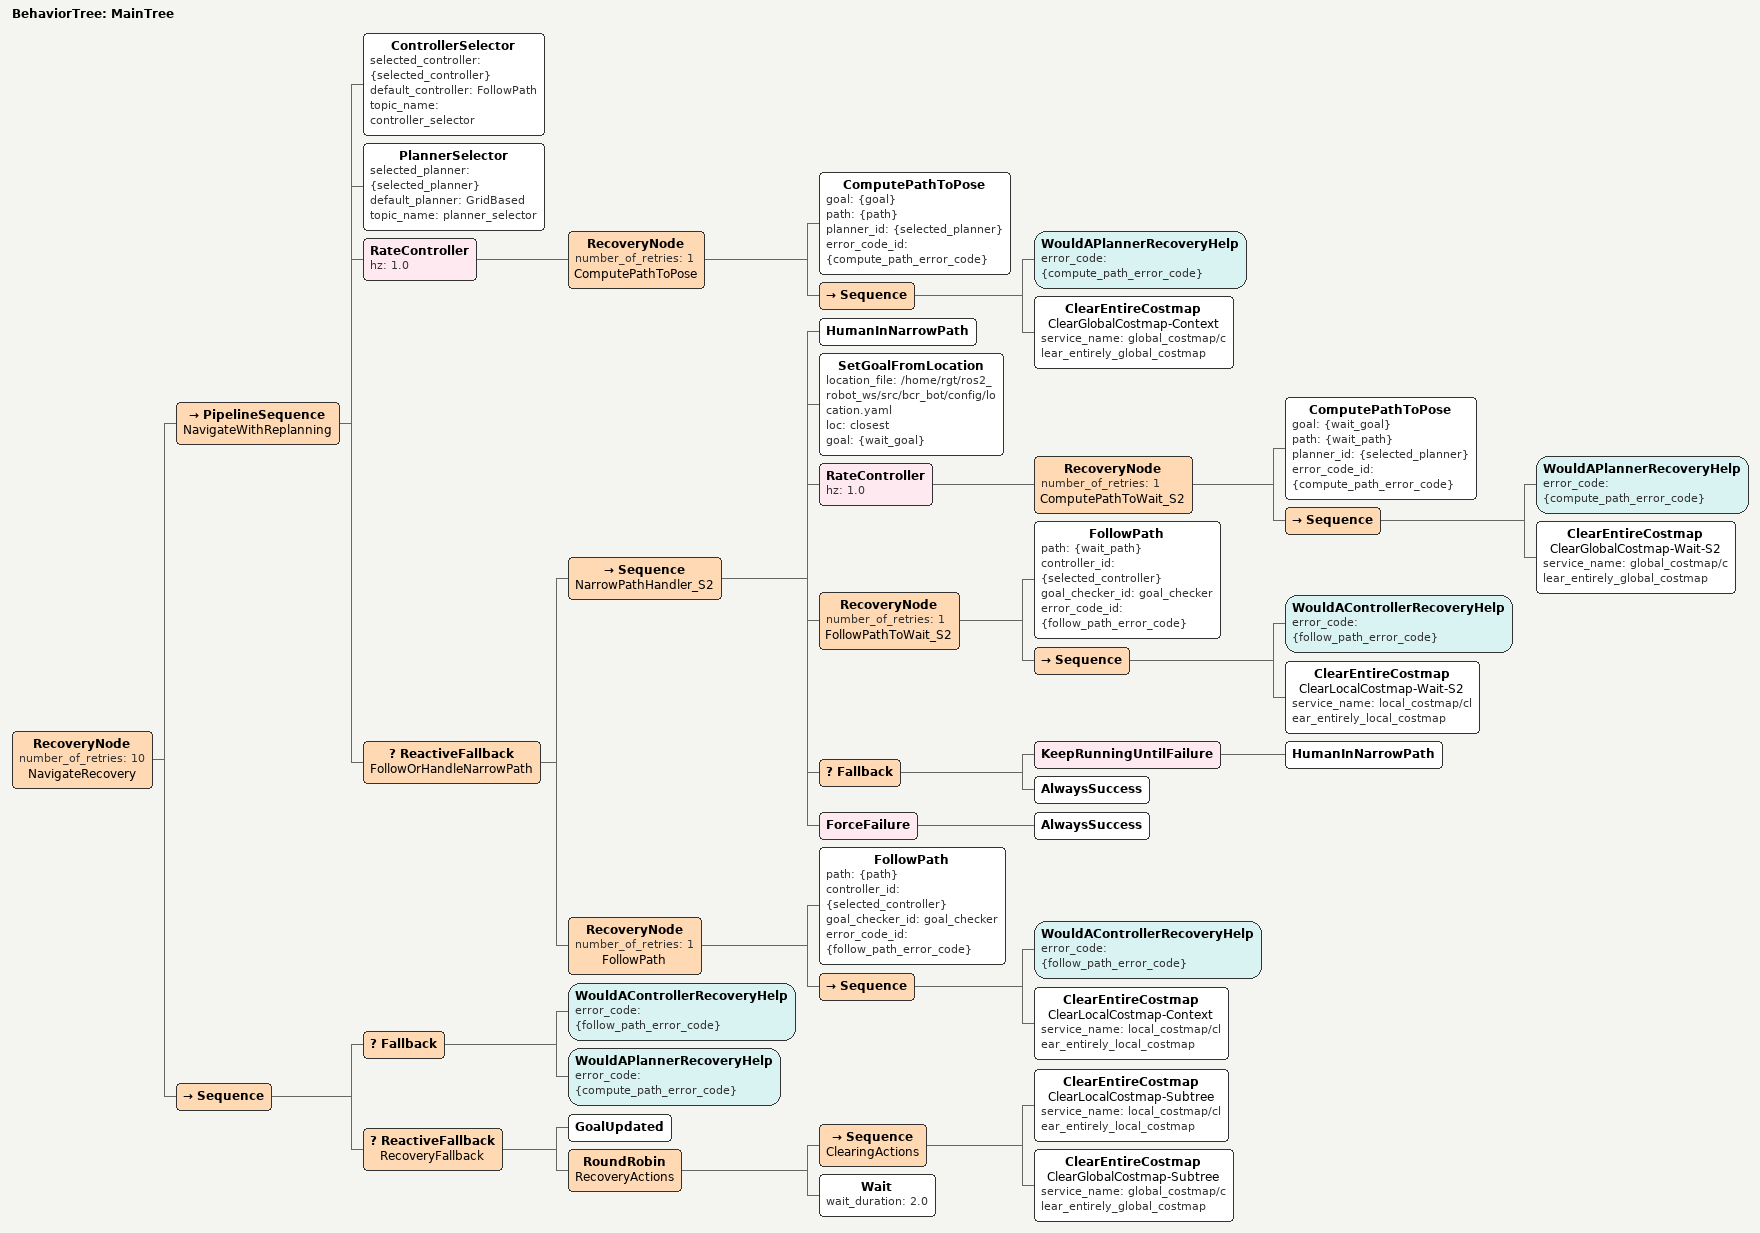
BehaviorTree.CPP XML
<root BTCPP_format="4" main_tree_to_execute="MainTree">
  <BehaviorTree ID="MainTree">
    <RecoveryNode number_of_retries="10" name="NavigateRecovery">

      <!-- ═══ CHILD 1: Normal navigation pipeline (modified) ═══ -->
      <PipelineSequence name="NavigateWithReplanning">
        <ControllerSelector
          selected_controller="{selected_controller}"
          default_controller="FollowPath"
          topic_name="controller_selector"/>
        <PlannerSelector
          selected_planner="{selected_planner}"
          default_planner="GridBased"
          topic_name="planner_selector"/>

        <!-- ComputePath: không đổi — sẽ replan khi {path} bị xóa -->
        <RateController hz="1.0">
          <RecoveryNode number_of_retries="1" name="ComputePathToPose">
            <ComputePathToPose
              goal="{goal}"
              path="{path}"
              planner_id="{selected_planner}"
              error_code_id="{compute_path_error_code}"/>
            <Sequence>
              <WouldAPlannerRecoveryHelp error_code="{compute_path_error_code}"/>
              <ClearEntireCostmap
                name="ClearGlobalCostmap-Context"
                service_name="global_costmap/clear_entirely_global_costmap"/>
            </Sequence>
          </RecoveryNode>
        </RateController>

        <ReactiveFallback name="FollowOrHandleNarrowPath">

          <!-- Child 2: NarrowPath handler — KHÔNG có ForceFailure -->
          <Sequence name="NarrowPathHandler_S2">

            <!-- Guard -->
            <HumanInNarrowPath/>    <!-- your detection plugin as a Condition node -->

            <!-- Tính goal wait place -->
            <SetGoalFromLocation
              location_file="/home/rgt/ros2_robot_ws/src/bcr_bot/config/location.yaml"
              loc="closest"
              goal="{wait_goal}"/>

            <!-- Compute path tới wait place -->
            <RateController hz="1.0">
              <RecoveryNode number_of_retries="1" name="ComputePathToWait_S2">
                <ComputePathToPose
                  goal="{wait_goal}"
                  path="{wait_path}"
                  planner_id="{selected_planner}"
                  error_code_id="{compute_path_error_code}"/>
                <Sequence>
                  <WouldAPlannerRecoveryHelp error_code="{compute_path_error_code}"/>
                  <ClearEntireCostmap
                    name="ClearGlobalCostmap-Wait-S2"
                    service_name="global_costmap/clear_entirely_global_costmap"/>
                </Sequence>
              </RecoveryNode>
            </RateController>

            <!-- Follow tới wait place -->
            <RecoveryNode number_of_retries="1" name="FollowPathToWait_S2">
              <FollowPath
                path="{wait_path}"
                controller_id="{selected_controller}"
                goal_checker_id="goal_checker"
                error_code_id="{follow_path_error_code}"/>
              <Sequence>
                <WouldAControllerRecoveryHelp error_code="{follow_path_error_code}"/>
                <ClearEntireCostmap
                  name="ClearLocalCostmap-Wait-S2"
                  service_name="local_costmap/clear_entirely_local_costmap"/>
              </Sequence>
            </RecoveryNode>

            <Fallback>
              <KeepRunningUntilFailure>
                <HumanInNarrowPath/>
              </KeepRunningUntilFailure>
              <AlwaysSuccess/>
            </Fallback>

            <ForceFailure>
              <AlwaysSuccess/>
            </ForceFailure>
          </Sequence>

          <!-- Child 1: FollowPath normal -->
          <RecoveryNode number_of_retries="1" name="FollowPath">
            <FollowPath
              path="{path}"
              controller_id="{selected_controller}"
              goal_checker_id="goal_checker"
              error_code_id="{follow_path_error_code}"/>
            <Sequence>
              <WouldAControllerRecoveryHelp error_code="{follow_path_error_code}"/>
              <ClearEntireCostmap
                name="ClearLocalCostmap-Context"
                service_name="local_costmap/clear_entirely_local_costmap"/>
            </Sequence>
          </RecoveryNode>

        </ReactiveFallback>
      </PipelineSequence>

      <!-- ═══ CHILD 2: Recovery subtree — giữ nguyên ═══ -->
      <Sequence>
        <Fallback>
          <WouldAControllerRecoveryHelp error_code="{follow_path_error_code}"/>
          <WouldAPlannerRecoveryHelp error_code="{compute_path_error_code}"/>
        </Fallback>
        <ReactiveFallback name="RecoveryFallback">
          <GoalUpdated/>
          <RoundRobin name="RecoveryActions">
            <Sequence name="ClearingActions">
              <ClearEntireCostmap name="ClearLocalCostmap-Subtree" service_name="local_costmap/clear_entirely_local_costmap"/>
              <ClearEntireCostmap name="ClearGlobalCostmap-Subtree" service_name="global_costmap/clear_entirely_global_costmap"/>
            </Sequence>
            <Wait wait_duration="2.0"/>
          </RoundRobin>
        </ReactiveFallback>
      </Sequence>
    </RecoveryNode>
  </BehaviorTree>
</root>
